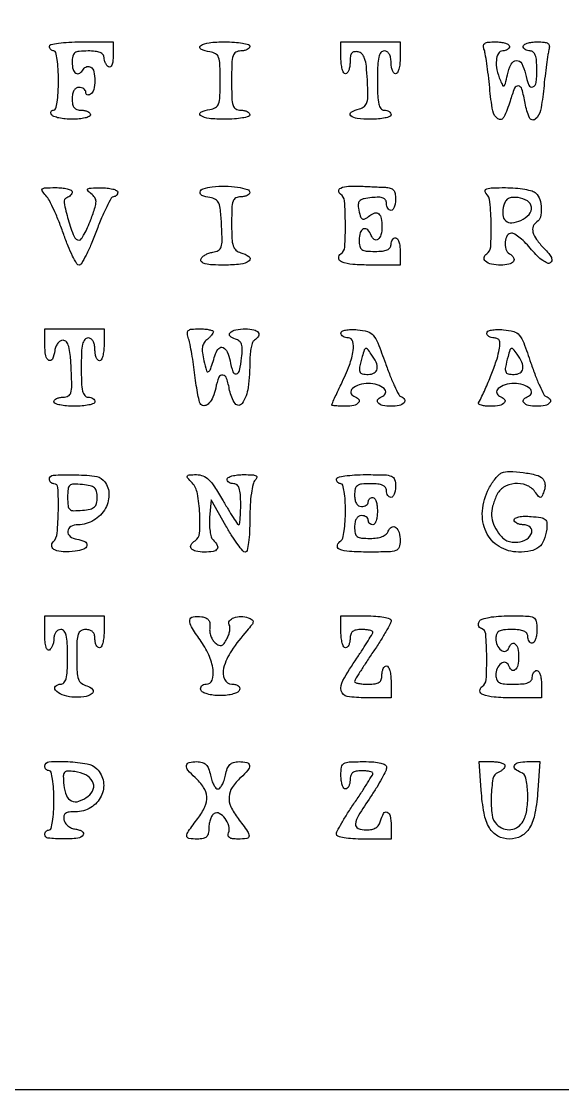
# Model space of a CAD drawing. Extents: x 0 to 450, y 0 to 450.
# Drawn here: x 212.9 to 331.7, y 0 to 234.5 of the extents above; entities that cross this region are included whole.
import ezdxf

# ---------------------------------------------------------------- set-up
doc = ezdxf.new("R2010")
doc.units = 0

msp = doc.modelspace()

# ---------------------------------------------------------------- linework, layer by layer
msp.add_lwpolyline([(0, 225), (0, 0), (225, 0), (450, 0), (450, 225), (450, 450), (225, 450), (0, 450)], close=True)
for points in [[(233, 226.940983, -0.027979), (232.933656, 225.756294, -0.069343), (232.718784, 224.916013, -0.145541), (232.391769, 224.509855, -0.297719), (232, 224.5, -0.08825), (231.617164, 224.842344, -0.053305), (231.29375, 225.359775, -0.051278), (231.074167, 225.961978, -0.061875), (231, 226.559017, 0.177291), (230.768641, 227.190992, 0.120165), (230.142776, 227.647073, 0.071689), (229.070008, 227.918056, 0.026079), (227.5, 228, 0.021436), (225.534425, 227.915691, 0.13443), (224.6, 227.571429, 0.189121), (224.138668, 226.86222, 0.050766), (224, 225.5, 0.063747), (224.19958, 223.940953, 0.19811), (224.824751, 223.111368, 0.288405), (225.659234, 223.134512, 0.107391), (226.510081, 224.016312, -0.090427), (226.820631, 224.360589, -0.095498), (227.22714, 224.565079, -0.099685), (227.665803, 224.598899, -0.108373), (228.069098, 224.457295, -0.204341), (228.776348, 223.454139, -0.055697), (228.973504, 221.482807, -0.055664), (228.730067, 219.510569, -0.198341), (228, 218.5, -0.082592), (227.6179, 218.343488, -0.161196), (227.29375, 218.3746, -0.182303), (227.078288, 218.586039, -0.108972), (227, 218.940983, 0.140337), (226.884374, 219.344827, 0.099915), (226.559375, 219.688914, 0.085131), (226.073318, 219.920655, 0.06887), (225.5, 220, 0.140575), (224.88002, 219.822179, 0.118484), (224.4, 219.333333, 0.088208), (224.09863, 218.543379, 0.04716), (224, 217.5, 0.044917), (224.106468, 216.317234, 0.124434), (224.45, 215.5625, 0.149477), (225.064742, 215.142566, 0.07578), (226, 215, -0.048028), (226.765418, 214.926307, -0.068025), (227.4125, 214.70625, -0.088204), (227.848523, 214.381882, -0.191087), (228, 214, -0.293924), (227.751017, 213.61304, -0.044731), (226.842336, 213.29375, -0.038191), (225.56932, 213.072405, -0.023957), (224.059017, 213, -0.023552), (222.50479, 213.07325, -0.030444), (221.09415, 213.29375, -0.031293), (219.98041, 213.612194, -0.17067), (219.5, 214, -0.082592), (219.343488, 214.3821, -0.161196), (219.3746, 214.70625, -0.182303), (219.586039, 214.921712, -0.108972), (219.940983, 215, 0.334395), (220.383641, 215.333316, 0.029626), (220.709269, 216.784442, 0.027279), (220.93036, 218.84355, 0.013105), (221, 221.5, 0.013867), (220.929639, 224.036573, 0.024301), (220.711538, 226.125, 0.022017), (220.400526, 227.685898, 0.345347), (220, 228, -0.099038), (219.618362, 228.076342, -0.097945), (219.29375, 228.29375, -0.097945), (219.076342, 228.618362, -0.099038), (219, 229, -0.350432), (219.323933, 229.405433, -0.020168), (221, 229.714286, -0.022889), (223.243014, 229.930567, -0.01259), (226, 230), (233, 230)], [(263, 229, -0.191087), (262.848523, 228.618118, -0.088204), (262.4125, 228.29375, -0.068025), (261.765418, 228.073693, -0.048028), (261, 228, 0.134481), (259.93396, 227.707995, 0.186514), (259.326923, 226.9375, 0.067313), (259.056399, 225.303549, 0.007414), (259, 221.5, 0.007414), (259.056399, 217.696451, 0.067313), (259.326923, 216.0625, 0.186514), (259.93396, 215.292005, 0.134481), (261, 215, -0.048028), (261.765418, 214.926307, -0.068025), (262.4125, 214.70625, -0.088204), (262.848523, 214.381882, -0.191087), (263, 214, -0.332234), (262.707933, 213.608967, -0.026982), (261.384375, 213.29375, -0.027868), (259.60834, 213.072146, -0.017105), (257.5, 213, -0.0261), (254.045412, 213.180449, -0.122243), (252.188136, 213.853474, -0.587315), (252.249401, 214.596953, -0.071476), (254.25, 215.180449, 0.095732), (255.477772, 215.603685, 0.178332), (256.142935, 216.401461, 0.07688), (256.437559, 217.945184, 0.008782), (256.5, 221.5, 0.008782), (256.437559, 225.054816, 0.07688), (256.142935, 226.598539, 0.178332), (255.477772, 227.396315, 0.095732), (254.25, 227.819551, -0.071476), (252.249401, 228.403047, -0.587315), (252.188136, 229.146526, -0.122243), (254.045412, 229.819551, -0.0261), (257.5, 230, -0.017105), (259.60834, 229.927854, -0.027868), (261.384375, 229.70625, -0.026982), (262.707933, 229.391033, -0.332234)], [(296, 226.5, -0.027026), (295.927458, 225.158889, -0.042582), (295.70625, 224.028125, -0.052312), (295.385692, 223.232098, -0.277684), (295, 223, -0.226478), (294.617064, 223.182831, -0.074992), (294.29375, 223.734375, -0.057076), (294.073116, 224.542644, -0.038131), (294, 225.5, 0.04716), (293.90137, 226.543379, 0.088208), (293.6, 227.333333, 0.118484), (293.11998, 227.822179, 0.140575), (292.5, 228, 0.232029), (291.770252, 227.642085, 0.108427), (291.307692, 226.666667, 0.047315), (291.06264, 224.824386, 0.00942), (291, 221.5, 0.00942), (291.06264, 218.175614, 0.047315), (291.307692, 216.333333, 0.108427), (291.770252, 215.357915, 0.232029), (292.5, 215, -0.064853), (293.073457, 214.925306, -0.082425), (293.559375, 214.70625, -0.098894), (293.884432, 214.381354, -0.148195), (294, 214, -0.31052), (293.732972, 213.611488, -0.036969), (292.678125, 213.29375, -0.033738), (291.224757, 213.072283, -0.020945), (289.5, 213, -0.02726), (286.553655, 213.160752, -0.162926), (285.176251, 213.795838, -0.502547), (285.266108, 214.569623, -0.067111), (287.052289, 215.303423, 0.105535), (288.133845, 215.847479, 0.157739), (288.71042, 216.724579, 0.070746), (288.9127, 218.303992, 0.009504), (288.802289, 221.660336, 0.012281), (288.573124, 224.65201, 0.055285), (288.205513, 226.364384, 0.109427), (287.623193, 227.336035, 0.157492), (286.75, 227.813606, 0.088428), (285.926766, 227.823208, 0.187895), (285.387658, 227.502833, 0.131056), (285.086921, 226.796479, 0.035487), (285, 225.573324, -0.037014), (284.926946, 224.587825, -0.055721), (284.70625, 223.755914, -0.073092), (284.383118, 223.187033, -0.231061), (284, 223, -0.277684), (283.614308, 223.232098, -0.052312), (283.29375, 224.028125, -0.042582), (283.072542, 225.158889, -0.027026), (283, 226.5), (283, 230), (289.5, 230), (296, 230)], [(320, 229, -0.148195), (319.884432, 228.618646, -0.098894), (319.559375, 228.29375, -0.082425), (319.073457, 228.074694, -0.064853), (318.5, 228, 0.269677), (317.55711, 227.451564, 0.109984), (317.105285, 225.980876, 0.072444), (317.245316, 223.851146, 0.047399), (317.98556, 221.5, 0.024591), (318.492916, 220.44679, 0.467694), (318.807782, 220.383697, 0.164484), (319.095341, 220.834738, 0.00663), (319.540275, 222.75, -0.059895), (320.360753, 225.109549, -0.269625), (321.527369, 225.890286, -0.296348), (322.686352, 225.237191, -0.066405), (323.5, 223, 0.037162), (324.248292, 220.496941, 0.418826), (325.105398, 220.121608, 0.275611), (325.832158, 221.072824, 0.028646), (326, 224, 0.020272), (325.923415, 225.888175, 0.069535), (325.65625, 227.083333, 0.128937), (325.184843, 227.750359, 0.176579), (324.5, 228, -0.064853), (323.926543, 228.074694, -0.082425), (323.440625, 228.29375, -0.098894), (323.115568, 228.618646, -0.148195), (323, 229, -0.258322), (323.212827, 229.384451, -0.061193), (323.901045, 229.70625, -0.047916), (324.892276, 229.92727, -0.030917), (326.067388, 230, -0.022869), (327.631845, 229.928407, -0.126793), (328.417931, 229.647062, -0.226379), (328.728986, 229.115693, -0.089177), (328.647777, 228.25, 0.029946), (328.421442, 227.196091, 0.004385), (328.109964, 225.03125, 0.004942), (327.789177, 222.462642, 0.004224), (327.500795, 219.75, -0.024144), (326.797379, 214.957854, -0.177957), (325.616085, 213.014799, -0.494906), (324.401923, 213.3207, -0.054909), (323.43195, 216.511045, 0.01924), (322.721815, 219.629241, 0.301681), (321.941586, 220.316883, 0.344841), (321.104606, 219.829028, 0.02196), (320.108335, 216.967253, -0.04065), (318.735739, 213.452927, -0.452877), (317.451823, 213.102148, -0.20659), (316.321972, 214.828312, -0.019863), (315.644417, 219.916082, 0.006042), (315.353789, 222.680217, 0.00731), (315.011909, 225.265842, 0.006306), (314.665624, 227.429623, 0.048815), (314.393829, 228.416082, -0.104588), (314.271627, 229.183113, -0.243521), (314.556558, 229.671458, -0.12061), (315.336124, 229.933978, -0.021194), (316.893011, 230, -0.030514), (318.083319, 229.92729, -0.047377), (319.087322, 229.70625, -0.060318), (319.785287, 229.384563, -0.260256)], [(224, 197.083333, -0.111686), (223.914255, 196.704256, -0.069951), (223.662187, 196.323333, -0.064717), (223.289642, 195.998366, -0.066671), (222.85, 195.783333, 0.375798), (222.235874, 194.735441, 0.023675), (223.141371, 190.973014, 0.023675), (224.411152, 187.276254, 0.30731), (225.55486, 186.5, 0.247034), (225.987012, 186.727389, 0.021444), (226.668282, 187.816027, 0.024294), (227.399413, 189.263539, 0.016323), (228.097985, 190.980093, 0.009296), (229.041338, 193.687692, 0.07808), (229.247943, 194.961276, 0.158903), (228.967728, 195.835475, 0.07383), (228.126458, 196.69829, -0.049388), (227.415679, 197.359579, -0.469131), (227.471578, 197.718403, -0.125604), (228.142721, 197.917993, -0.00767), (230.25, 197.968197, -0.025198), (231.687056, 197.907942, -0.040116), (232.898438, 197.696908, -0.048184), (233.757571, 197.38431, -0.289055), (234, 197, -0.092597), (233.928693, 196.618261, -0.096196), (233.724725, 196.29375, -0.099306), (233.420444, 196.07657, -0.105876), (233.062895, 196, 0.273725), (232.585557, 195.717516, 0.010242), (231.581763, 193.796875, 0.015997), (230.473422, 191.374541, 0.010273), (229.336681, 188.5, -0.011259), (228.193437, 185.625604, -0.017406), (227.065159, 183.203125, -0.011959), (226.039564, 181.301464, -0.26931), (225.520462, 181, -0.268517), (225.012965, 181.29372, -0.014654), (224.107298, 182.982812, -0.019537), (223.123652, 185.163172, -0.012714), (222.152015, 187.75, 0.011422), (221.141151, 190.462525, 0.012692), (220.0401, 193.03125, 0.012096), (218.995845, 195.16831, 0.062445), (218.250352, 196.25, -0.028064), (217.416586, 197.297975, -0.390956), (217.473733, 197.737026, -0.168091), (218.07709, 197.966146, -0.007463), (220.345012, 198, -0.023675), (221.745731, 197.93364, -0.03778), (222.926347, 197.730729, -0.044015), (223.770273, 197.438167, -0.295453)], [(263, 196.886501, -0.210137), (262.850957, 196.547526, -0.081449), (262.4125, 196.26041, -0.06202), (261.765688, 196.065034, -0.042391), (261, 196, 0.124608), (259.940737, 195.731852, 0.189013), (259.334985, 195.014579, 0.073316), (259.059313, 193.510879, 0.008737), (259, 190.116631, 0.010559), (259.069098, 186.845062, 0.065184), (259.357209, 185.190648, 0.137871), (259.961488, 184.261478, 0.116621), (261, 183.710251, -0.091256), (262.814221, 182.861051, -0.506157), (262.826842, 181.951731, -0.134161), (260.954298, 181.202028, -0.028531), (257.416667, 181, -0.011728), (254.792708, 181.061557, -0.047597), (253.212362, 181.287538, -0.110957), (252.412475, 181.682012, -0.312013), (252.244995, 182.25, -0.123337), (252.562668, 182.752694, -0.055594), (253.187654, 183.228515, -0.050274), (253.996501, 183.608489, -0.048276), (254.87597, 183.825794, 0.090268), (256.08504, 184.234274, 0.19102), (256.702479, 184.986281, 0.081958), (256.915703, 186.432244, 0.008816), (256.797642, 189.825794, 0.010715), (256.557202, 193.076262, 0.076812), (256.171006, 194.59768, 0.162059), (255.463721, 195.398855, 0.096588), (254.25, 195.819551, -0.056817), (252.485426, 196.278761, -0.368183), (252.080123, 197.025751, -0.273299), (252.763038, 197.770669, -0.045198), (254.75, 198.183578, -0.031931), (257.592627, 198.327873, -0.035721), (260.324259, 198.096405, -0.035124), (262.469858, 197.602703, -0.329841)], [(292.75, 198.076966, -0.059728), (293.838468, 197.908552, -0.146078), (294.517303, 197.480182, -0.133672), (294.885997, 196.720802, -0.046591), (295, 195.5, -0.038131), (294.926884, 194.542644, -0.057076), (294.70625, 193.734375, -0.074992), (294.382936, 193.182831, -0.226478), (294, 193, -0.15403), (293.618619, 193.120343, -0.097915), (293.29375, 193.459237, -0.080416), (293.074534, 193.965578, -0.062102), (293, 194.563358, 0.13612), (292.803419, 195.272065, 0.167148), (292.280395, 195.71118, 0.092094), (291.321789, 195.889089, 0.023993), (289.75, 195.813358, 0.024727), (288.074996, 195.567798, 0.119946), (287.209736, 195.167024, 0.18909), (286.834824, 194.519028, 0.080573), (286.845069, 193.5, 0.020738), (287.215623, 191.781057, 0.184103), (287.656618, 191.160614, 0.281646), (288.278182, 191.135938, 0.045866), (289.317843, 191.848823, -0.099166), (290.441103, 192.455245, -0.265716), (291.296247, 192.262151, -0.166579), (291.841617, 191.261864, -0.042284), (292, 189.39235, -0.062229), (291.784934, 187.671006, -0.163589), (291.119248, 186.639044, -0.335533), (290.322065, 186.618207, -0.146807), (289.63617, 187.505744, 0.098167), (288.87278, 188.717666, 0.303169), (287.974899, 188.922461, 0.232317), (287.241439, 188.134811, 0.073445), (287, 186.5, 0.050766), (287.138668, 185.13778, 0.189121), (287.6, 184.428571, 0.13443), (288.534425, 184.084309, 0.021436), (290.5, 184, 0.025511), (292.104033, 184.081893, 0.075863), (293.166667, 184.357143, 0.129352), (293.773926, 184.830552, 0.164293), (294, 185.5, -0.064853), (294.074694, 186.073457, -0.082425), (294.29375, 186.559375, -0.098894), (294.618646, 186.884432, -0.148195), (295, 187, -0.254951), (295.384262, 186.790443, -0.06271), (295.70625, 186.11875, -0.048861), (295.927234, 185.149251, -0.031626), (296, 184), (296, 181), (289.559017, 181, -0.019933), (285.607597, 181.157593, -0.070684), (283.138692, 181.711908, -0.288788), (282.508693, 182.54663, -0.282546), (282.983688, 183.489919, 0.244915), (283.849577, 184.944822, 0.015849), (283.975484, 190.025211, 0.015934), (283.778487, 195.102254, 0.241162), (282.893237, 196.565983, -0.268173), (282.509484, 197.279926, -0.295174), (282.95107, 197.918709, -0.082206), (284.647278, 198.312014, -0.028892), (287.1548, 198.327146, 0.000996), (288.600243, 198.255188, 0.000766), (290.178285, 198.182204, 0.000775), (291.653811, 198.118519, 0.001848)], [(325.8, 196.8, -0.122854), (326.635649, 195.408819, -0.066271), (326.964197, 193.42451, -0.069165), (326.763544, 191.545345, -0.195624), (326, 190.5, 0.167423), (325.200881, 189.522748, 0.155113), (325.141307, 188.226096, 0.09433), (325.921968, 186.609853, 0.03685), (327.547803, 184.724924, -0.023141), (328.619458, 183.5492, -0.071206), (329.181384, 182.63407, -0.139128), (329.271681, 181.954111, -0.221721), (328.955609, 181.472565, -0.243923), (328.30725, 181.423799, -0.05297), (327.29557, 181.988724, -0.042112), (326.098966, 182.995151, -0.024495), (324.835002, 184.384004, 0.02169), (323.589202, 185.768415, 0.026917), (322.310707, 186.937801, 0.026984), (321.161302, 187.781283, 0.145801), (320.427196, 188, 0.259961), (319.496887, 187.481255, 0.115211), (319.034281, 186.104043, 0.100926), (319.203546, 184.52103, 0.179267), (320, 183.5, -0.11309), (320.887985, 182.62366, -0.316735), (320.849324, 181.796459, -0.17846), (319.86917, 181.185475, -0.051098), (318.059017, 181, -0.050859), (316.059833, 181.203879, -0.119903), (314.713863, 181.840706, -0.278987), (314.414382, 182.671273, -0.207698), (314.983688, 183.489919, 0.24497), (315.867165, 184.974723, 0.017518), (315.972373, 189.928811, 0.019681), (315.709897, 194.862008, 0.174975), (314.8, 196.8, -0.24759), (314.62968, 197.350639, -0.285718), (314.995833, 197.75, -0.059789), (316.319593, 197.953738, -0.008319), (319.1, 198, -0.020057), (321.293672, 197.911967, -0.024257), (323.336875, 197.6475, -0.023953), (325.003503, 197.265835, -0.1288)], [(318.753271, 194.164508, 0.074268), (318.525041, 192.049925, 0.202954), (319.154217, 190.717681, 0.211915), (320.52219, 190.277279, 0.080507), (322.499592, 190.81786, 0.10159), (324.299535, 192.130259, 0.219287), (324.805533, 193.728809, 0.228703), (323.916464, 195.101166, 0.108022), (321.872152, 195.80381, 0.043306), (320.620156, 195.840493, 0.10707), (319.73988, 195.596306, 0.129555), (319.140972, 195.047695, 0.079102)], [(231, 163.5, -0.027026), (230.927458, 162.158889, -0.042582), (230.70625, 161.028125, -0.052312), (230.385692, 160.232098, -0.277684), (230, 160, -0.226478), (229.617064, 160.182831, -0.074992), (229.29375, 160.734375, -0.057076), (229.073116, 161.542644, -0.038131), (229, 162.5, 0.04716), (228.90137, 163.543379, 0.088208), (228.6, 164.333333, 0.118484), (228.11998, 164.822179, 0.140575), (227.5, 165, 0.232029), (226.770252, 164.642085, 0.108427), (226.307692, 163.666667, 0.047315), (226.06264, 161.824386, 0.00942), (226, 158.5, 0.00942), (226.06264, 155.175614, 0.047315), (226.307692, 153.333333, 0.108427), (226.770252, 152.357915, 0.232029), (227.5, 152, -0.064853), (228.073457, 151.925306, -0.082425), (228.559375, 151.70625, -0.098894), (228.884432, 151.381354, -0.148195), (229, 151, -0.31052), (228.732972, 150.611488, -0.036969), (227.678125, 150.29375, -0.033738), (226.224757, 150.072283, -0.020945), (224.5, 150, -0.020945), (222.775243, 150.072283, -0.033738), (221.321875, 150.29375, -0.036969), (220.267028, 150.611488, -0.31052), (220, 151, -0.194788), (220.154673, 151.381965, -0.086968), (220.601517, 151.70625, -0.066838), (221.26398, 151.926376, -0.046867), (222.047717, 152, 0.118894), (223.147408, 152.265242, 0.209078), (223.72891, 152.976697, 0.073239), (223.923361, 154.502085, 0.007044), (223.797717, 158.25, 0.01093), (223.582222, 161.347573, 0.047225), (223.241983, 163.158714, 0.098356), (222.732348, 164.146887, 0.228496), (222, 164.5, 0.139711), (221.402941, 164.329848, 0.08408), (220.846757, 163.839063, 0.072525), (220.414593, 163.110227, 0.062417), (220.180449, 162.25, -0.060542), (219.67261, 160.356356, -0.45511), (218.900098, 160.088595, -0.226208), (218.191933, 161.111971, -0.040122), (218, 163.5), (218, 167), (224.5, 167), (231, 167)], [(255, 166.360243, -0.141855), (254.907932, 166.042259, -0.032054), (254.57414, 165.58228, -0.030741), (254.105223, 165.082246, -0.025627), (253.550265, 164.610243, 0.097677), (252.912232, 163.886453, 0.097755), (252.597031, 162.974809, 0.067628), (252.593405, 161.742895, 0.023799), (252.910009, 160, 0.014313), (253.486926, 157.795027, 0.488159), (253.923574, 157.621633, 0.181519), (254.40864, 158.219737, 0.004872), (255.468615, 161.5, -0.116853), (256.188654, 162.713687, -0.321231), (257.114889, 162.883243, -0.180487), (258.035906, 161.939258, -0.054694), (258.65, 160, 0.029537), (259.293469, 157.546132, 0.393992), (260.041005, 157.133222, 0.286388), (260.75149, 157.870382, 0.023232), (261.206348, 160.641801, 0.021385), (261.344597, 162.520527, 0.088786), (261.179384, 163.640819, 0.147734), (260.691087, 164.329339, 0.101547), (259.827001, 164.755491, -0.123738), (258.684381, 165.382683, -0.424319), (258.669231, 166.14084, -0.151753), (259.914487, 166.800225, -0.046477), (262.059017, 167, -0.051098), (263.86917, 166.814525, -0.17846), (264.849324, 166.203541, -0.316735), (264.887985, 165.37634, -0.11309), (264, 164.5, 0.168113), (263.61247, 164.024786, 0.032307), (263.29375, 162.942568, 0.031157), (263.073288, 161.572314, 0.024312), (263, 160.065983, -0.032056), (262.618318, 154.118712, -0.116974), (261.291749, 150.605767, -0.523904), (259.801676, 150.588387, -0.108381), (258.565978, 153.5, 0.030023), (257.906226, 156.133471, 0.282112), (257.0626, 156.866495, 0.356784), (256.211086, 156.378973, 0.037317), (255.502519, 154.011468, -0.041347), (254.887302, 152.014509, -0.088891), (254.036379, 150.653676, -0.166909), (253.114082, 150.145143, -0.244327), (252.247679, 150.418988, -0.138534), (251.974026, 150.908119, -0.008533), (251.610401, 152.551932, -0.012148), (251.253611, 154.554188, -0.00867), (250.947819, 156.810478, 0.006717), (250.635792, 159.182356, 0.006795), (250.261227, 161.535906, 0.006646), (249.880223, 163.575152, 0.02734), (249.566221, 164.791355, -0.04198), (249.286856, 166.020879, -0.244551), (249.501427, 166.627123, -0.169937), (250.196073, 166.932574, -0.019407), (251.932612, 167, -0.019645), (253.108339, 166.953788, -0.031773), (254.098955, 166.812071, -0.033574), (254.823899, 166.609295, -0.317829)], [(292.74319, 159.5, 0.008986), (293.764105, 156.793661, 0.013224), (294.765655, 154.458333, 0.008484), (295.675399, 152.568063, 0.187912), (296.12053, 152.166667, -0.156278), (296.929162, 151.522946, -0.354595), (296.861225, 150.795434, -0.1463), (295.769504, 150.191032, -0.053823), (294, 150, -0.052229), (292.151546, 150.193614, -0.170581), (291.116206, 150.823605, -0.38015), (291.146529, 151.575512, -0.121133), (292.177051, 152.225684, 0.272749), (292.811956, 152.954709, 0.265198), (292.490683, 153.879058, 0.107941), (290.971729, 154.714361, 0.072058), (289, 155, 0.072058), (287.028271, 154.714361, 0.107941), (285.509317, 153.879058, 0.265198), (285.188044, 152.954709, 0.272749), (285.822949, 152.225684, -0.121133), (286.853471, 151.575512, -0.38015), (286.883794, 150.823605, -0.170581), (285.848454, 150.193614, -0.052229), (284, 150, -0.009763), (282.849764, 150.022462, -0.016159), (281.88125, 150.0917, -0.010026), (281.107553, 150.187925, -0.3727), (281, 150.312171, -0.104466), (281.047229, 150.535751, -0.001557), (281.595188, 151.764539, -0.004151), (282.249647, 153.188224, -0.002722), (283.026173, 154.818037, 0.020738), (284.847938, 159.025596, 0.052895), (285.706055, 162.232681, 0.103056), (285.606258, 164.241755, 0.341346), (284.625, 165, -0.063413), (284.0037, 165.079115, -0.081389), (283.477344, 165.311482, -0.098412), (283.125149, 165.655978, -0.151201), (283, 166.060365, -0.284328), (283.246615, 166.458986, -0.064735), (284.030932, 166.73065, -0.046833), (285.191078, 166.859427, -0.025609), (286.622659, 166.810365, -0.048306), (288.833979, 166.403399, -0.149913), (290.091689, 165.586295, -0.080696), (291.091792, 163.902618, -0.00805)], [(324.680182, 159.5, 0.010425), (325.653248, 156.793766, 0.015245), (326.631052, 154.458333, 0.010605), (327.530203, 152.588373, 0.19609), (328.016758, 152.166667, -0.145256), (328.903717, 151.539665, -0.369719), (328.873565, 150.810257, -0.152619), (327.792765, 150.193846, -0.053906), (326, 150, -0.052229), (324.151546, 150.193614, -0.170581), (323.116206, 150.823605, -0.38015), (323.146529, 151.575512, -0.121133), (324.177051, 152.225684, 0.272749), (324.811956, 152.954709, 0.265198), (324.490683, 153.879058, 0.107941), (322.971729, 154.714361, 0.072058), (321, 155, 0.072058), (319.028271, 154.714361, 0.107941), (317.509317, 153.879058, 0.265198), (317.188044, 152.954709, 0.272749), (317.822949, 152.225684, -0.121919), (318.856933, 151.571085, -0.385569), (318.877786, 150.819984, -0.166684), (317.811226, 150.191892, -0.050514), (315.916667, 150, -0.023074), (314.760943, 150.053362, -0.044762), (313.852469, 150.220313, -0.071076), (313.298895, 150.462971, -0.391071), (313.219399, 150.75, 0.013522), (314.653744, 153.731961, 0.011727), (315.998147, 156.931007, 0.011924), (317.08147, 159.893814, 0.032336), (317.660632, 162.053161, 0.022952), (317.888114, 163.543184, 0.111347), (317.789603, 164.387312, 0.204243), (317.378585, 164.836639, 0.107145), (316.625, 165, -0.063413), (316.0037, 165.079115, -0.081389), (315.477344, 165.311482, -0.098412), (315.125149, 165.655978, -0.151201), (315, 166.060365, -0.285491), (315.248367, 166.459894, -0.06421), (316.040543, 166.731394, -0.046442), (317.213098, 166.859852, -0.02521), (318.663424, 166.810365, -0.046027), (320.911988, 166.409304, -0.154631), (322.151645, 165.605371, -0.083391), (323.107677, 163.944264, -0.007881)], [(287.668952, 160.89786, 0.012195), (287.103109, 158.555987, 0.136273), (287.158371, 157.607357, 0.264136), (287.688555, 157.137399, 0.052242), (289, 157, 0.129703), (290.304618, 157.344215, 0.231212), (290.918132, 158.240163, 0.145418), (290.714698, 159.654841, 0.049976), (289.655298, 161.456731, 0.014437), (288.79604, 162.563314, 0.297309), (288.412167, 162.68362, 0.252767), (288.102339, 162.383533, 0.011186)], [(319.668952, 160.89786, 0.012195), (319.103109, 158.555987, 0.136273), (319.158371, 157.607357, 0.264136), (319.688555, 157.137399, 0.052242), (321, 157, 0.129703), (322.304618, 157.344215, 0.231212), (322.918132, 158.240163, 0.145418), (322.714698, 159.654841, 0.049976), (321.655298, 161.456731, 0.014437), (320.79604, 162.563314, 0.297309), (320.412167, 162.68362, 0.252767), (320.102339, 162.383533, 0.011186)], [(230.8, 133.8, -0.183646), (232.0799, 130.95045, -0.144002), (231.310999, 127.623532, -0.128507), (228.746113, 124.971939, -0.137457), (225.277494, 124, 0.12379), (223.705287, 123.604694, 0.25627), (223.036002, 122.57508, 0.255161), (223.543669, 121.453383, 0.1233), (225.039611, 120.819551, -0.06948), (226.755512, 120.299748, -0.330962), (227.216218, 119.453789, -0.276225), (226.54369, 118.621376, -0.059625), (224.665527, 118.175426, -0.03574), (222.030482, 118.063202, -0.093669), (220.188546, 118.466748, -0.246548), (219.540456, 119.26025, -0.251833), (219.832783, 120.232783, 0.176311), (220.724336, 122.144568, 0.01856), (220.975866, 127.14962, 0.015236), (220.888943, 132.152599, 0.40027), (220, 133, -0.099038), (219.618362, 133.076342, -0.097945), (219.29375, 133.29375, -0.097945), (219.076342, 133.618362, -0.099038), (219, 134, -0.397738), (219.836192, 134.884891, -0.018383), (224.358158, 134.9745, -0.021834), (228.916442, 134.69789, -0.171947)], [(257, 129.5, 0.005467), (258.237023, 127.391725, 0.008655), (259.347731, 125.615625, 0.003396), (260.325951, 124.132147, 0.250299), (260.573391, 124, 0.377154), (260.74363, 124.149708, 0.008412), (260.874683, 125.321875, 0.014738), (260.969311, 126.774616, 0.008893), (261, 128.5, 0.016668), (260.927513, 130.673807, 0.063857), (260.666667, 132, 0.12648), (260.196999, 132.727332, 0.188641), (259.5, 133, -0.064853), (258.926543, 133.074694, -0.082425), (258.440625, 133.29375, -0.098894), (258.115568, 133.618646, -0.148195), (258, 134, -0.285442), (258.240076, 134.38627, -0.048699), (259.086875, 134.70625, -0.040478), (260.282153, 134.927526, -0.025541), (261.7, 135, -0.011933), (263.566518, 134.955448, -0.100282), (264.379167, 134.75, -0.372712), (264.544642, 134.369015, -0.120991), (264.2, 133.8, 0.140155), (263.704341, 132.9074, 0.022042), (263.332192, 130.911358, 0.02163), (263.0816, 128.335951, 0.013437), (263, 125.3, -0.012033), (262.930955, 122.431387, -0.021718), (262.716046, 120.090737, -0.018264), (262.410338, 118.325829, -0.354513), (262.008549, 118, -0.223771), (261.474535, 118.251592, -0.013429), (260.351138, 119.689063, -0.018049), (259.079056, 121.546808, -0.012186), (257.758549, 123.75), (254.5, 129.5), (254.181779, 125.618221, 0.027099), (254.138574, 124.05385, 0.030959), (254.270825, 122.562925, 0.032479), (254.539836, 121.332857, 0.126965), (254.931779, 120.668221, -0.062906), (255.857075, 119.475381, -0.298619), (255.819033, 118.653807, -0.204202), (254.957158, 118.13567, -0.034618), (253, 118, -0.049727), (251.155759, 118.183872, -0.176115), (250.156162, 118.79316, -0.320053), (250.110447, 119.619906, -0.113726), (251, 120.5, 0.243035), (251.974019, 122.123451, 0.028812), (251.999883, 126.46087, 0.032092), (251.489515, 130.8482, 0.139799), (250.345012, 133.171259, -0.012598), (249.352447, 134.325175, -0.296824), (249.308172, 134.733174, -0.270807), (249.667153, 134.964732, -0.010989), (251.271622, 135, -0.096365), (252.721359, 134.717973, -0.095485), (253.964956, 133.912652, -0.057278), (255.263066, 132.343994, -0.014298)], [(295, 132.5, -0.038131), (294.926884, 131.542644, -0.057076), (294.70625, 130.734375, -0.074992), (294.382936, 130.182831, -0.226478), (294, 130, -0.148195), (293.618646, 130.115568, -0.098894), (293.29375, 130.440625, -0.082425), (293.074694, 130.926543, -0.064853), (293, 131.5, 0.164293), (292.773926, 132.169448, 0.129352), (292.166667, 132.642857, 0.075863), (291.104033, 132.918107, 0.025511), (289.5, 133, 0.021436), (287.534425, 132.915691, 0.13443), (286.6, 132.571429, 0.189121), (286.138668, 131.86222, 0.050766), (286, 130.5, 0.04716), (286.09863, 129.456621, 0.088208), (286.4, 128.666667, 0.118484), (286.88002, 128.177821, 0.140575), (287.5, 128, 0.064853), (288.073457, 128.074694, 0.082425), (288.559375, 128.29375, 0.098894), (288.884432, 128.618646, 0.148195), (289, 129, -0.099038), (289.076342, 129.381638, -0.097945), (289.29375, 129.70625, -0.097945), (289.618362, 129.923658, -0.099038), (290, 130, -0.254951), (290.384262, 129.790443, -0.06271), (290.70625, 129.11875, -0.048861), (290.927234, 128.149251, -0.031626), (291, 127, -0.031626), (290.927234, 125.850749, -0.048861), (290.70625, 124.88125, -0.06271), (290.384262, 124.209557, -0.254951), (290, 124, -0.099038), (289.618362, 124.076342, -0.097945), (289.29375, 124.29375, -0.097945), (289.076342, 124.618362, -0.099038), (289, 125, 0.148195), (288.884432, 125.381354, 0.098894), (288.559375, 125.70625, 0.082425), (288.073457, 125.925306, 0.064853), (287.5, 126, 0.140575), (286.88002, 125.822179, 0.118484), (286.4, 125.333333, 0.088208), (286.09863, 124.543379, 0.04716), (286, 123.5, 0.050044), (286.135987, 122.144715, 0.186049), (286.589301, 121.434202, 0.136666), (287.503161, 121.086717, 0.022931), (289.393011, 121, 0.034064), (290.868764, 121.100658, 0.059316), (292.054612, 121.409394, 0.076694), (292.906463, 121.904259, 0.132014), (293.385948, 122.563382, -0.160746), (294.130665, 123.474624, -0.322762), (295.011984, 123.423844, -0.157412), (295.755476, 122.280494, -0.066173), (296, 120.440983, -0.088403), (295.750831, 119.042715, -0.224295), (295.033076, 118.337178, -0.078354), (293.45063, 118.050629, -0.005688), (289, 118, -0.016053), (284.859325, 118.132975, -0.082835), (282.634167, 118.652805, -0.380455), (282.232813, 119.485975, -0.186894), (283, 120.5, 0.199798), (283.391852, 121.045623, 0.019282), (283.70625, 122.68165, 0.022144), (283.927181, 124.738245, 0.015685), (284, 127.059017, 0.015621), (283.928428, 129.349343, 0.026076), (283.707919, 131.264754, 0.024323), (283.39431, 132.698135, 0.338832), (283, 133, -0.099038), (282.618362, 133.076342, -0.097945), (282.29375, 133.29375, -0.097945), (282.076342, 133.618362, -0.099038), (282, 134, -0.345347), (282.314102, 134.400526, -0.022017), (283.875, 134.711538, -0.024301), (285.963427, 134.929639, -0.013867), (288.5, 135, -0.006367), (292.623539, 134.947488, -0.085635), (294.1, 134.653846, -0.226921), (294.774088, 133.940826, -0.077921)], [(327.296476, 134.103524, -0.111237), (327.61557, 133.598871, -0.061951), (327.774036, 132.885297, -0.057131), (327.758529, 132.084271, -0.05912), (327.561362, 131.317217, -0.017477), (327.093725, 130.225332, -0.28147), (326.772918, 130.014022, -0.233869), (326.394778, 130.185511, -0.012692), (325.568337, 131.25, 0.143688), (323.676066, 132.69027, 0.115429), (321.130186, 133.036908, 0.116314), (318.709964, 132.218445, 0.14745), (317.160515, 130.452947, 0.040663), (316.293377, 128.049434, 0.079554), (316.078176, 126.030513, 0.085775), (316.506799, 124.146637, 0.054095), (317.596693, 122.165414, 0.05236), (318.476319, 121.153627, 0.078971), (319.443129, 120.502199, 0.080708), (320.548107, 120.191343, 0.057254), (321.838142, 120.192908, 0.109959), (323.789568, 120.871438, 0.177685), (324.86279, 122.238883, 0.300285), (324.526624, 123.45492, 0.181363), (323.073324, 124, -0.04917), (322.279901, 124.078214, -0.069168), (321.609039, 124.311482, -0.089345), (321.157404, 124.655508, -0.187557), (321, 125.060365, -0.287917), (321.252038, 125.461775, -0.063099), (322.060955, 125.732922, -0.045629), (323.259853, 125.860727, -0.024401), (324.75, 125.810365, -0.01764), (326.907023, 125.554972, -0.135129), (327.828859, 125.14136, -0.2074), (328.205557, 124.402356, -0.05018), (328.152426, 123, -0.058143), (327.525747, 120.58901, -0.131211), (326.420397, 119.077391, -0.122683), (324.65374, 118.257876, -0.047583), (321.950135, 118, -0.139264), (317.731741, 119.198177, -0.146846), (314.876081, 122.416944, -0.129898), (314.058835, 127.019427, -0.09898), (315.47896, 131.959313, -0.024481), (316.138582, 133.094974, -0.025624), (316.896844, 134.142874, -0.026393), (317.641512, 134.974312, -0.093885), (318.22896, 135.376552, -0.111012), (320.006532, 135.722216, -0.027613), (322.977562, 135.471254, -0.02651), (325.881192, 134.905328, -0.135801)], [(223, 130, 0.024828), (223.092234, 128.143654, 0.191801), (223.484802, 127.386439, 0.182315), (224.302476, 127.08533, 0.022077), (226.25, 127.186642, 0.028459), (227.980404, 127.453521, 0.126565), (228.893664, 127.907951, 0.161027), (229.355282, 128.681597, 0.054719), (229.5, 130, 0.054719), (229.355282, 131.318403, 0.161027), (228.893664, 132.092049, 0.126565), (227.980404, 132.546479, 0.028459), (226.25, 132.813358, 0.022077), (224.302476, 132.91467, 0.182315), (223.484802, 132.613561, 0.191801), (223.092234, 131.856346, 0.024828)], [(231, 100.5, -0.027026), (230.927458, 99.158889, -0.042582), (230.70625, 98.028125, -0.052312), (230.385692, 97.232098, -0.277684), (230, 97, -0.191087), (229.618118, 97.151477, -0.088204), (229.29375, 97.5875, -0.068025), (229.073693, 98.234582, -0.048028), (229, 99, 0.072254), (228.873159, 99.873159, 0.124864), (228.5, 100.5, 0.124864), (227.873159, 100.873159, 0.072254), (227, 101, 0.124608), (225.940737, 100.731852, 0.189013), (225.334985, 100.014579, 0.073316), (225.059313, 98.510879, 0.008737), (225, 95.116631, 0.010018), (225.068257, 91.710377, 0.073219), (225.369686, 90.110721, 0.153905), (226.03204, 89.217092, 0.093209), (227.232753, 88.649385, -0.156129), (228.478581, 87.858675, -0.428762), (228.372143, 86.933968, -0.13171), (226.580482, 86.209661, -0.055001), (223.954169, 86.177158, -0.067523), (221.814961, 86.683364, -0.118393), (220.324514, 87.70937, -0.397461), (220.345126, 88.553419, -0.200043), (221.416667, 89, 0.202898), (222.193569, 89.3288, 0.12872), (222.684028, 90.197368, 0.054418), (222.93668, 91.877273, 0.010138), (223, 95, 0.010614), (222.935548, 98.035942, 0.050675), (222.6875, 99.75, 0.113455), (222.22303, 100.662288, 0.222027), (221.5, 101, 0.128528), (220.92796, 100.850484, 0.100726), (220.440625, 100.429836, 0.089148), (220.112945, 99.800591, 0.075715), (220, 99.059017, -0.046881), (219.925923, 98.270704, -0.046318), (219.70625, 97.50665, -0.050262), (219.383556, 96.876024, -0.111412), (219, 96.5, -0.369423), (218.597376, 96.562569, -0.106919), (218.273526, 97.16126, -0.051222), (218.063682, 98.311372, -0.019531), (218, 99.940983), (218, 104), (224.5, 104), (231, 104)], [(254.213077, 101.403088, 0.067502), (254.212018, 100.510701, 0.052165), (254.441423, 99.564458, 0.053229), (254.852981, 98.709065, 0.080995), (255.393338, 98.088522, 0.055285), (256.196267, 97.559863, 0.201625), (256.791949, 97.515765, 0.158602), (257.333445, 97.91776, 0.031563), (257.976505, 98.9561, 0.03902), (258.358484, 99.826855, 0.043031), (258.585591, 100.71855, 0.047508), (258.639381, 101.503305, 0.132535), (258.482862, 102.02773, -0.310994), (258.525456, 102.888357, -0.141314), (259.476555, 103.59288, -0.090259), (261.066668, 103.8769, -0.091033), (262.649797, 103.580891, -0.05332), (263.502024, 103.144826, -0.282488), (263.716051, 102.69101, -0.141766), (263.45467, 102.058013, -0.012616), (262.334415, 100.723902, 0.035127), (258.983956, 96.348374, 0.078349), (257.252818, 92.542483, 0.172618), (257.428757, 90.081154, 0.297751), (259.083333, 89, -0.053367), (259.889108, 88.913751, -0.107976), (260.466667, 88.65, -0.156588), (260.7539, 88.24479, -0.158235), (260.75, 87.75, -0.192881), (260.332703, 87.257407, -0.050249), (259.352899, 86.858696, -0.042476), (258.030592, 86.589066, -0.029071), (256.5, 86.5, -0.029071), (254.969408, 86.589066, -0.042476), (253.647101, 86.858696, -0.050249), (252.667297, 87.257407, -0.192881), (252.25, 87.75, -0.126183), (252.216302, 88.225766, -0.143626), (252.420833, 88.632812, -0.123964), (252.843379, 88.905562, -0.081814), (253.416667, 89, 0.317145), (254.698803, 89.90419, 0.120573), (254.934743, 92.201, 0.072651), (253.994347, 95.43879, 0.049841), (252.066377, 98.749672, -0.019694), (250.196554, 101.557289, -0.157744), (249.839016, 103.049075, -0.350661), (250.532656, 103.790366, -0.071684), (252.458849, 103.792183, -0.066991), (253.366723, 103.535083, -0.132695), (253.947406, 103.071628, -0.130045), (254.222719, 102.371616, -0.063099)], [(294, 102.945131, -0.123833), (293.83327, 102.282251, -0.00743), (292.825, 100.469865, -0.010776), (291.532297, 98.333191, -0.007727), (290, 96, 0.004086), (288.467069, 93.702488, 0.006191), (287.175, 91.67701, 0.002657), (286.105807, 89.933628, 0.137053), (286, 89.554869, 0.330543), (286.160941, 89.338019, 0.027746), (286.88125, 89.162993, 0.028329), (287.850008, 89.040037, 0.017402), (289, 89, 0.030703), (290.500917, 89.092253, 0.116834), (291.375, 89.416667, 0.166173), (291.840542, 90.024683, 0.081208), (292, 91, -0.048028), (292.073693, 91.765418, -0.068025), (292.29375, 92.4125, -0.088204), (292.618118, 92.848523, -0.191087), (293, 93, -0.277684), (293.385692, 92.767902, -0.052312), (293.70625, 91.971875, -0.042582), (293.927458, 90.841111, -0.027026), (294, 89.5), (294, 86), (288.5, 86, -0.03853), (284.388875, 86.317273, -0.30698), (283.066178, 87.54885, -0.190122), (283.40425, 89.779706, -0.016631), (286.5, 94.723898, 0.004485), (287.841242, 96.754611, 0.006729), (288.971875, 98.552885, 0.003132), (289.899946, 100.095689, 0.134628), (290, 100.46055, 0.313962), (289.853872, 100.670326, 0.035367), (289.265625, 100.841537, 0.032813), (288.458222, 100.96102, 0.020332), (287.5, 101, 0.044917), (286.317234, 100.893532, 0.124434), (285.5625, 100.55, 0.149477), (285.142566, 99.935258, 0.07578), (285, 99, -0.048028), (284.926307, 98.234582, -0.068025), (284.70625, 97.5875, -0.088204), (284.381882, 97.151477, -0.191087), (284, 97, -0.277684), (283.614308, 97.232098, -0.052312), (283.29375, 98.028125, -0.042582), (283.072542, 99.158889, -0.027026), (283, 100.5), (283, 104), (288.5, 104, -0.016499), (290.689414, 103.927735, -0.030886), (292.446521, 103.702051, -0.034466), (293.693862, 103.37237, -0.321291)], [(326, 101, -0.031626), (325.927234, 99.850749, -0.048861), (325.70625, 98.88125, -0.06271), (325.384262, 98.209557, -0.254951), (325, 98, -0.148195), (324.618646, 98.115568, -0.098894), (324.29375, 98.440625, -0.082425), (324.074694, 98.926543, -0.064853), (324, 99.5, 0.164293), (323.773926, 100.169448, 0.129352), (323.166667, 100.642857, 0.075863), (322.104033, 100.918107, 0.025511), (320.5, 101, 0.02274), (318.69669, 100.917943, 0.104224), (317.700803, 100.611358, 0.173954), (317.182713, 100.020644, 0.09416), (317, 99.059017, 0.102136), (317.306023, 97.57653, 0.121919), (318.167104, 96.4433, 0.226509), (319.103132, 96.221288, 0.265066), (319.774316, 96.822949, -0.121133), (320.424488, 97.853471, -0.38015), (321.176395, 97.883794, -0.170581), (321.806386, 96.848454, -0.052229), (322, 95, -0.052229), (321.806386, 93.151546, -0.170581), (321.176395, 92.116206, -0.38015), (320.424488, 92.146529, -0.121133), (319.774316, 93.177051, 0.265066), (319.103132, 93.778712, 0.226509), (318.167104, 93.5567, 0.121919), (317.306023, 92.42347, 0.102136), (317, 90.940983, 0.101924), (317.201897, 89.960838, 0.180092), (317.765203, 89.371311, 0.095616), (318.874334, 89.074927, 0.017619), (321, 89, 0.020272), (322.888175, 89.076585, 0.069535), (324.083333, 89.34375, 0.128937), (324.750359, 89.815157, 0.176579), (325, 90.5, -0.064853), (325.074694, 91.073457, -0.082425), (325.29375, 91.559375, -0.098894), (325.618646, 91.884432, -0.148195), (326, 92, -0.254951), (326.384262, 91.790443, -0.06271), (326.70625, 91.11875, -0.048861), (326.927234, 90.149251, -0.031626), (327, 89), (327, 86), (320.559017, 86, -0.019933), (316.607597, 86.157593, -0.070684), (314.138692, 86.711908, -0.288788), (313.508693, 87.54663, -0.282546), (313.983688, 88.489919, 0.244561), (314.881814, 89.996696, 0.017609), (314.995108, 95.010105, 0.016645), (314.764851, 100.022325, 0.301097), (313.822949, 101.225684, -0.117017), (313.43188, 101.467999, -0.128568), (313.207877, 101.852632, -0.118107), (313.190642, 102.324523, -0.088972), (313.381966, 102.809017, -0.182772), (314.017552, 103.297902, -0.029409), (315.564992, 103.668909, -0.027547), (317.612853, 103.918816, -0.01659), (320.059017, 104, -0.006869), (323.979324, 103.946137, -0.11048), (325.254918, 103.623758, -0.236077), (325.837787, 102.840117, -0.043992)], [(229.428571, 70.428571, -0.159384), (230.869552, 67.586803, -0.154191), (230.378751, 64.399636, -0.143987), (228.091795, 61.91889, -0.13583), (224.771688, 61, 0.027727), (223.334811, 60.920258, 0.121662), (222.543384, 60.628659, 0.198505), (222.188357, 60.091163, 0.095326), (222.186892, 59.25, 0.107894), (222.482615, 58.556917, 0.069507), (223.084747, 57.919624, 0.064929), (223.88821, 57.432203, 0.068602), (224.775047, 57.178506, -0.042728), (225.598077, 56.988363, -0.081936), (226.198801, 56.678702, -0.136574), (226.48715, 56.307066, -0.239945), (226.455814, 55.928506, -0.233633), (225.242859, 55.1711, -0.026909), (221.937211, 55.021082, -0.025941), (218.700093, 55.216599, -0.381721), (218, 56, -0.099038), (218.076342, 56.381638, -0.097945), (218.29375, 56.70625, -0.097945), (218.618362, 56.923658, -0.099038), (219, 57, 0.345347), (219.400526, 57.314102, 0.022017), (219.711538, 58.875, 0.024301), (219.929639, 60.963427, 0.013867), (220, 63.5, 0.013867), (219.929639, 66.036573, 0.024301), (219.711538, 68.125, 0.022017), (219.400526, 69.685898, 0.345347), (219, 70, -0.099038), (218.618362, 70.076342, -0.097945), (218.29375, 70.29375, -0.097945), (218.076342, 70.618362, -0.099038), (218, 71, -0.396598), (218.921365, 71.978879, -0.027625), (223.054588, 72.000696, -0.030756), (227.321855, 71.523129, -0.154322)], [(254.35, 69, 0.031703), (254.656564, 67.851212, 0.044699), (255.082187, 66.88125, 0.053025), (255.554996, 66.203025, 0.217341), (256, 66, 0.217341), (256.445004, 66.203025, 0.053025), (256.917812, 66.88125, 0.044699), (257.343436, 67.851212, 0.031703), (257.65, 69, -0.036824), (258.062286, 70.483859, -0.109582), (258.622127, 71.371053, -0.132525), (259.434623, 71.842826, -0.065733), (260.625, 72, -0.058275), (262.313008, 71.802593, -0.315722), (262.892262, 71.150517, -0.208893), (262.57487, 70.114102, -0.03156), (261.025529, 68.523104, 0.060117), (259.142851, 66.355393, 0.132678), (258.435426, 64.298375, 0.127296), (258.847249, 62.107539, 0.053192), (260.417538, 59.519226, -0.008062), (262.496663, 56.700233, -0.157479), (262.819161, 55.682839, -0.372803), (262.339077, 55.134487, -0.034512), (260.393011, 55, -0.03146), (259.218605, 55.073967, -0.118066), (258.532439, 55.332902, -0.210805), (258.254401, 55.776986, -0.128263), (258.324328, 56.402801, 0.164725), (258.383755, 57.891835, 0.090583), (257.553235, 59.537806, 0.10486), (256.301949, 60.621754, 0.270975), (255.151704, 60.593758, 0.118699), (254.709593, 60.147678, 0.048638), (254.338313, 59.374016, 0.044504), (254.085223, 58.42754, 0.043112), (254, 57.440983, -0.048088), (253.88158, 56.212541, -0.152449), (253.493956, 55.494098, -0.149127), (252.760253, 55.114563, -0.045359), (251.5, 55, -0.03763), (249.64032, 55.140157, -0.376002), (249.175939, 55.690313, -0.151454), (249.51446, 56.715715, -0.008028), (251.582462, 59.519226, 0.053192), (253.152751, 62.107539, 0.127296), (253.564574, 64.298375, 0.132678), (252.857149, 66.355393, 0.060117), (250.974471, 68.523104, -0.03156), (249.42513, 70.114102, -0.208893), (249.107738, 71.150517, -0.315722), (249.686992, 71.802593, -0.058275), (251.375, 72, -0.065733), (252.565377, 71.842826, -0.132525), (253.377873, 71.371053, -0.109582), (253.937714, 70.483859, -0.036824)], [(293, 70.736652, -0.113449), (292.826956, 69.983816, -0.011157), (291.971875, 68.317734, -0.013643), (290.840417, 66.358772, -0.010406), (289.5, 64.276102, 0.01008), (286.853791, 60.170426, 0.107518), (286.198911, 58.308118, 0.341369), (286.765103, 57.350585, 0.095001), (288.59362, 57, 0.051875), (289.772352, 57.122623, 0.091055), (290.676633, 57.493194, 0.103336), (291.31534, 58.1206, 0.083343), (291.710251, 59, -0.062214), (292.366741, 60.643422, -0.387359), (293.153281, 60.910513, -0.250584), (293.816409, 60.07001, -0.044259), (294, 58), (294, 55), (288, 55, -0.014649), (285.581232, 55.070878, -0.028869), (283.671977, 55.293953, -0.031643), (282.319758, 55.620993, -0.328682), (282, 56.054869, -0.123833), (282.16673, 56.717749, -0.00743), (283.175, 58.530135, -0.010776), (284.467703, 60.666809, -0.007727), (286, 63, 0.004086), (287.532931, 65.297512, 0.006191), (288.825, 67.32299, 0.002657), (289.894193, 69.066372, 0.137053), (290, 69.445131, 0.310666), (289.851744, 69.660712, 0.036901), (289.265625, 69.837007, 0.033699), (288.458199, 69.959893, 0.020919), (287.5, 70, 0.044917), (286.317234, 69.893532, 0.124434), (285.5625, 69.55, 0.149477), (285.142566, 68.935258, 0.07578), (285, 68, -0.048028), (284.926307, 67.234582, -0.068025), (284.70625, 66.5875, -0.088204), (284.381882, 66.151477, -0.191087), (284, 66, -0.254951), (283.615738, 66.209557, -0.06271), (283.29375, 66.88125, -0.048861), (283.072766, 67.850749, -0.031626), (283, 69, -0.0387), (283.14102, 70.819245, -0.222479), (283.666667, 71.6, -0.126045), (284.800013, 71.937776, -0.009722), (288, 72, -0.016141), (290.226838, 71.928093, -0.045764), (291.760566, 71.686833, -0.076876), (292.69026, 71.292735, -0.259716)], [(319, 71.106989, -0.13875), (318.891374, 70.723081, -0.061199), (318.559375, 70.307216, -0.053891), (318.073796, 69.924763, -0.048303), (317.5, 69.638374, 0.265287), (316.362849, 68.24861, 0.035242), (315.982207, 64.323613, 0.037347), (316.177555, 60.293862, 0.167105), (317.2, 58.2, 0.10819), (318.661365, 57.263608, 0.120833), (320.320601, 57.073945, 0.123406), (321.853155, 57.67235, 0.115908), (322.964816, 58.934259, 0.089064), (323.83176, 61.606274, 0.044899), (323.996433, 65.157282, 0.04301), (323.576453, 68.385643, 0.25243), (322.5, 69.638374, -0.084025), (321.245036, 70.380544, -0.358458), (321.099745, 71.175823, -0.218508), (321.96748, 71.812315, -0.050696), (323.81381, 72), (326.62762, 72), (326.212481, 65.75, -0.028169), (325.58869, 60.689515, -0.086475), (324.404012, 57.45906, -0.13687), (322.56466, 55.658532, -0.126337), (320, 55, -0.126337), (317.43534, 55.658532, -0.13687), (315.595988, 57.45906, -0.086475), (314.41131, 60.689515, -0.028169), (313.787519, 65.75), (313.37238, 72), (316.18619, 72, -0.03008), (317.264204, 71.935088, -0.046792), (318.173443, 71.737678, -0.059362), (318.806417, 71.45052, -0.262361)], [(222.181192, 66.831251, 0.070976), (222.733256, 64.551593, 0.19389), (223.857643, 63.374116, 0.196007), (225.47447, 63.312122, 0.072578), (227.519342, 64.412527, 0.155347), (228.632457, 65.958653, 0.20619), (228.476841, 67.665345, 0.153357), (226.995179, 69.098746, 0.086765), (224.58033, 69.823062, 0.030274), (222.985644, 69.915302, 0.22681), (222.3219, 69.595639, 0.177139), (222.060443, 68.820343, 0.017626)]]:
    msp.add_lwpolyline(points, format="xyb", close=True)

doc.saveas('drawing.dxf')
